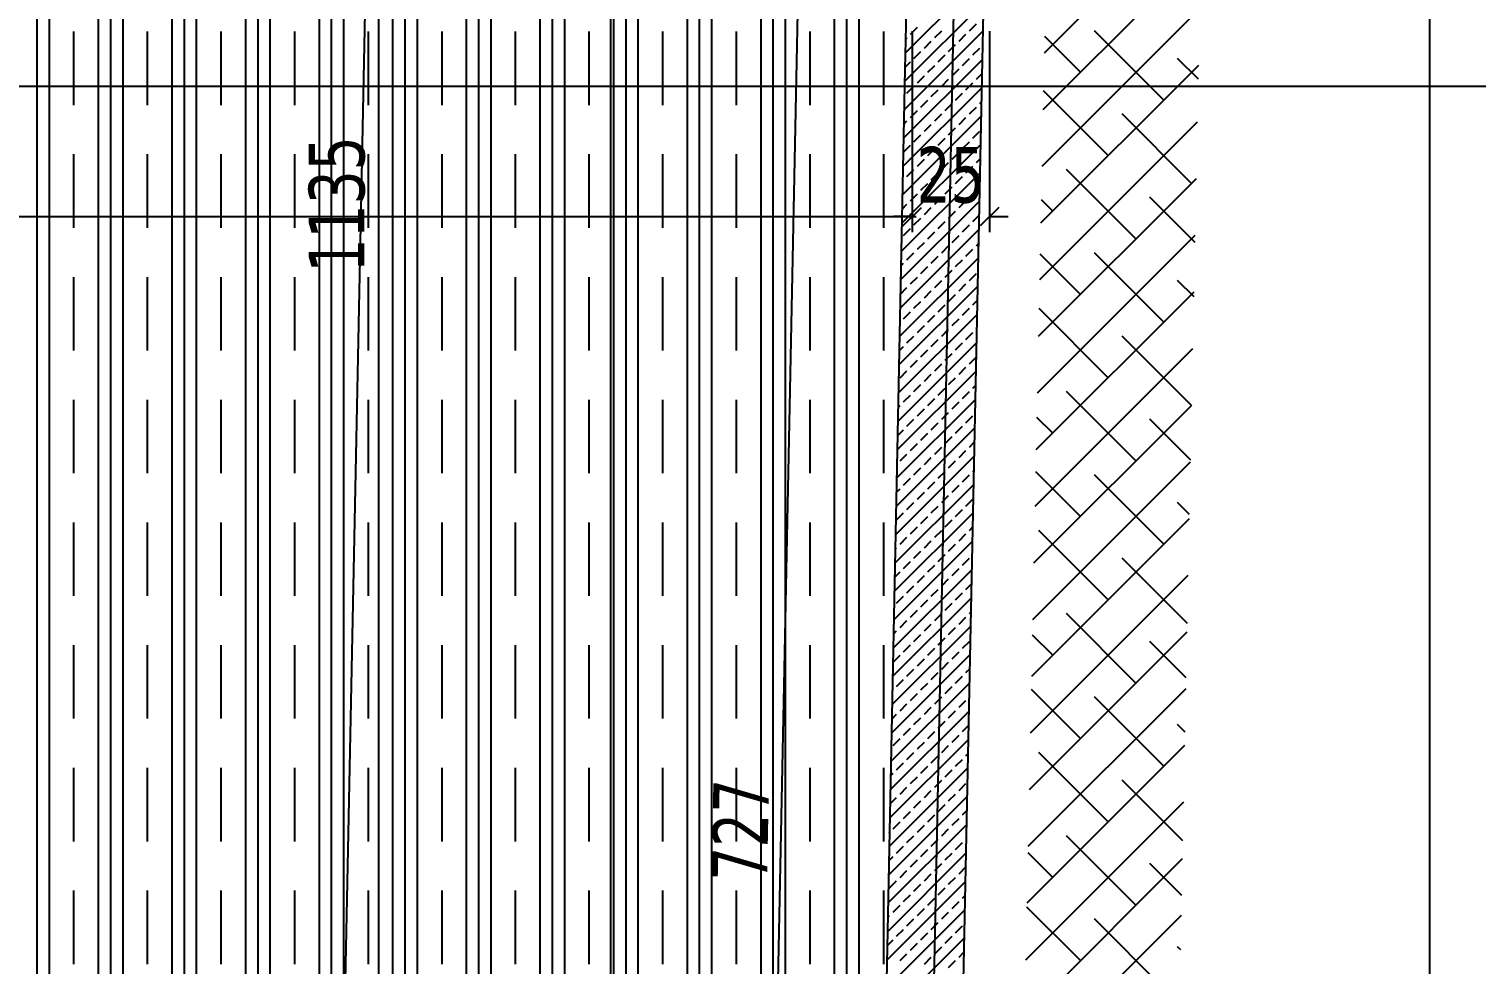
# Model space of a CAD drawing. Header units: millimetres. Extents: x 43168.9 to 43194.6, y -25545.1 to -25543.4.
# Drawn here: x 43169.8933 to 43169.9869, y -25544.0407 to -25543.9802 of the extents above; entities that cross this region are included whole.
import ezdxf

# ---------------------------------------------------------------- set-up
doc = ezdxf.new("R2010")
doc.units = ezdxf.units.MM
doc.header["$LTSCALE"] = 200
doc.linetypes.add('DASHDOT', pattern=[1, 0.5, -0.25, 0, -0.25])
doc.linetypes.add('DASHDOT2', pattern=[0.5, 0.25, -0.125, 0, -0.125])
for name, color, linetype in [('aks_sgh', 5, 'DASHDOT2'), ('kolon-b.a_sgh', 6, 'Continuous'), ('olcuic_sgh', 183, 'Continuous'), ('tarama-betonarme_sgh', 223, 'Continuous'), ('tarama-zemin_sgh', 197, 'Continuous'), ('yapi-yaklasma_sgh', 41, 'DASHDOT')]:
    doc.layers.add(name, color=color, linetype=linetype)
doc.styles.add('dim', font='VERDANA.TTF', dxfattribs={"width": 0.7})

msp = doc.modelspace()

# ---------------------------------------------------------------- linework, layer by layer
at = {"color": 0, "linetype": 'ByBlock', "lineweight": -2}
for p, q in [((43169.94981, -25543.992933), (43169.95101, -25543.991733)), ((43169.94981, -25543.992933), (43169.95101, -25543.991733)), ((43169.956011, -25543.991733), (43169.954811, -25543.992933))]:
    msp.add_line(p, q, dxfattribs=at)
at = {"layer": 'aks_sgh'}
for p, q in [((43169.930879, -25543.740919), (43169.930879, -25544.789919)), ((43169.983879, -25543.740919), (43169.983879, -25544.789919)), ((43169.953621, -25543.95248), (43169.937003, -25544.765813)), ((43169.99088, -25543.983919), (43169.014878, -25543.983919))]:
    msp.add_line(p, q, dxfattribs=at)
at = {"layer": 'kolon-b.a_sgh'}
for p, q in [((43169.95041, -25543.95948), (43169.949935, -25543.982817)), ((43169.95015, -25544.218021), (43169.955036, -25543.977919)), ((43169.949935, -25543.982817), (43169.947451, -25544.104919))]:
    msp.add_line(p, q, dxfattribs=at)
at = {"layer": 'olcuic_sgh'}
for p, q in [((43169.91588, -25543.877669), (43169.91588, -25544.105169)), ((43169.943403, -25543.959088), (43169.940433, -25544.105027)), ((43169.95041, -25543.980333), (43169.95041, -25543.993333)), ((43169.95041, -25543.980333), (43169.95041, -25543.993333)), ((43169.955411, -25543.980333), (43169.955411, -25543.993333)), ((43169.820629, -25543.992333), (43169.95066, -25543.992333)), ((43169.95041, -25543.992333), (43169.94921, -25543.992333)), ((43169.955411, -25543.992333), (43169.956611, -25543.992333))]:
    msp.add_line(p, q, dxfattribs=at)
at = {"layer": 'tarama-betonarme_sgh'}
for p, q in [((43169.949957, -25543.98176), (43169.955062, -25543.976656)), ((43169.949919, -25543.983594), (43169.955024, -25543.978489)), ((43169.949882, -25543.985427), (43169.954987, -25543.980322)), ((43169.950294, -25543.980525), (43169.950744, -25543.980076)), ((43169.951866, -25543.980749), (43169.952315, -25543.9803)), ((43169.954111, -25543.9803), (43169.95456, -25543.979851)), ((43169.949975, -25543.980844), (43169.95007, -25543.980749)), ((43169.951193, -25543.981423), (43169.951642, -25543.980974)), ((43169.952764, -25543.981647), (43169.953213, -25543.981198)), ((43169.953438, -25543.980974), (43169.953887, -25543.980525)), ((43169.949845, -25543.98726), (43169.95495, -25543.982156)), ((43169.950519, -25543.982096), (43169.950968, -25543.981647)), ((43169.952091, -25543.982321), (43169.95254, -25543.981872)), ((43169.953662, -25543.982545), (43169.954111, -25543.982096)), ((43169.954336, -25543.981872), (43169.954785, -25543.981423)), ((43169.949938, -25543.982677), (43169.950294, -25543.982321)), ((43169.951417, -25543.982994), (43169.951866, -25543.982545)), ((43169.952989, -25543.983219), (43169.953438, -25543.98277)), ((43169.95456, -25543.983443), (43169.954931, -25543.983072)), ((43169.949807, -25543.989094), (43169.954912, -25543.983989)), ((43169.95007, -25543.984341), (43169.950519, -25543.983892)), ((43169.950744, -25543.983668), (43169.951193, -25543.983219)), ((43169.952315, -25543.983892), (43169.952764, -25543.983443)), ((43169.953887, -25543.984117), (43169.954336, -25543.983668)), ((43169.950968, -25543.985239), (43169.951417, -25543.98479)), ((43169.951642, -25543.984566), (43169.952091, -25543.984117)), ((43169.95254, -25543.985464), (43169.952989, -25543.985015)), ((43169.953213, -25543.98479), (43169.953662, -25543.984341)), ((43169.954785, -25543.985015), (43169.954894, -25543.984906)), ((43169.94977, -25543.990927), (43169.954875, -25543.985822)), ((43169.950294, -25543.985913), (43169.950744, -25543.985464)), ((43169.951866, -25543.986137), (43169.952315, -25543.985688)), ((43169.953438, -25543.986362), (43169.953887, -25543.985913)), ((43169.954111, -25543.985688), (43169.95456, -25543.985239)), ((43169.949863, -25543.986344), (43169.95007, -25543.986137)), ((43169.951193, -25543.986811), (43169.951642, -25543.986362)), ((43169.952764, -25543.987035), (43169.953213, -25543.986586)), ((43169.954336, -25543.98726), (43169.954785, -25543.986811)), ((43169.949733, -25543.992761), (43169.954838, -25543.987656)), ((43169.949845, -25543.988158), (43169.950294, -25543.987709)), ((43169.950519, -25543.987484), (43169.950968, -25543.987035)), ((43169.952091, -25543.987709), (43169.95254, -25543.98726)), ((43169.953662, -25543.987933), (43169.954111, -25543.987484)), ((43169.950744, -25543.989056), (43169.951193, -25543.988607)), ((43169.951417, -25543.988382), (43169.951866, -25543.987933)), ((43169.952989, -25543.988607), (43169.953438, -25543.988158)), ((43169.95456, -25543.988831), (43169.954819, -25543.988572)), ((43169.949696, -25543.994594), (43169.9548, -25543.989489)), ((43169.95007, -25543.989729), (43169.950519, -25543.98928)), ((43169.951642, -25543.989954), (43169.952091, -25543.989505)), ((43169.952315, -25543.98928), (43169.952764, -25543.988831)), ((43169.953887, -25543.989505), (43169.954336, -25543.989056)), ((43169.949789, -25543.990011), (43169.949845, -25543.989954)), ((43169.950968, -25543.990627), (43169.951417, -25543.990178)), ((43169.95254, -25543.990852), (43169.952989, -25543.990403)), ((43169.953213, -25543.990178), (43169.953662, -25543.989729)), ((43169.954111, -25543.991076), (43169.95456, -25543.990627)), ((43169.949658, -25543.996427), (43169.954763, -25543.991322)), ((43169.949751, -25543.991844), (43169.95007, -25543.991525)), ((43169.950294, -25543.991301), (43169.950744, -25543.990852)), ((43169.951866, -25543.991525), (43169.952315, -25543.991076)), ((43169.953438, -25543.99175), (43169.953887, -25543.991301)), ((43169.950519, -25543.992872), (43169.950968, -25543.992423)), ((43169.951193, -25543.992199), (43169.951642, -25543.99175)), ((43169.952764, -25543.992423), (43169.953213, -25543.991974)), ((43169.954336, -25543.992648), (43169.954744, -25543.992239)), ((43169.949621, -25543.998261), (43169.954726, -25543.993156)), ((43169.949845, -25543.993546), (43169.950294, -25543.993097)), ((43169.951417, -25543.99377), (43169.951866, -25543.993321)), ((43169.952091, -25543.993097), (43169.95254, -25543.992648)), ((43169.953662, -25543.993321), (43169.954111, -25543.992872)), ((43169.950744, -25543.994444), (43169.951193, -25543.993995)), ((43169.952315, -25543.994668), (43169.952764, -25543.994219)), ((43169.952989, -25543.993995), (43169.953438, -25543.993546)), ((43169.95456, -25543.994219), (43169.954707, -25543.994072)), ((43169.949584, -25544.000094), (43169.954689, -25543.994989)), ((43169.95007, -25543.995117), (43169.950519, -25543.994668)), ((43169.951642, -25543.995342), (43169.952091, -25543.994893)), ((43169.953213, -25543.995566), (43169.953662, -25543.995117)), ((43169.953887, -25543.994893), (43169.954336, -25543.994444)), ((43169.949677, -25543.995511), (43169.949845, -25543.995342)), ((43169.950294, -25543.996689), (43169.950744, -25543.99624)), ((43169.950968, -25543.996016), (43169.951417, -25543.995566)), ((43169.95254, -25543.99624), (43169.952989, -25543.995791)), ((43169.954111, -25543.996465), (43169.95456, -25543.996016)), ((43169.949546, -25544.001927), (43169.954651, -25543.996822)), ((43169.94964, -25543.997344), (43169.95007, -25543.996914)), ((43169.951193, -25543.997587), (43169.951642, -25543.997138)), ((43169.951866, -25543.996914), (43169.952315, -25543.996465)), ((43169.953438, -25543.997138), (43169.953887, -25543.996689)), ((43169.950519, -25543.998261), (43169.950968, -25543.997812)), ((43169.952091, -25543.998485), (43169.95254, -25543.998036)), ((43169.952764, -25543.997812), (43169.953213, -25543.997363)), ((43169.954336, -25543.998036), (43169.954633, -25543.997739)), ((43169.949509, -25544.003761), (43169.954614, -25543.998656)), ((43169.949845, -25543.998934), (43169.950294, -25543.998485)), ((43169.951417, -25543.999159), (43169.951866, -25543.99871)), ((43169.952989, -25543.999383), (43169.953438, -25543.998934)), ((43169.953662, -25543.99871), (43169.954111, -25543.998261)), ((43169.949602, -25543.999177), (43169.949621, -25543.999159)), ((43169.950744, -25543.999832), (43169.951193, -25543.999383)), ((43169.952315, -25544.000057), (43169.952764, -25543.999608)), ((43169.953887, -25544.000281), (43169.954336, -25543.999832)), ((43169.95456, -25543.999608), (43169.954595, -25543.999572)), ((43169.949472, -25544.005594), (43169.954577, -25544.000489)), ((43169.949565, -25544.001011), (43169.949845, -25544.00073)), ((43169.95007, -25544.000506), (43169.950519, -25544.000057)), ((43169.950968, -25544.001404), (43169.951417, -25544.000955)), ((43169.951642, -25544.00073), (43169.952091, -25544.000281)), ((43169.953213, -25544.000955), (43169.953662, -25544.000506)), ((43169.950294, -25544.002077), (43169.950744, -25544.001628)), ((43169.951866, -25544.002302), (43169.952315, -25544.001853)), ((43169.95254, -25544.001628), (43169.952989, -25544.001179)), ((43169.954111, -25544.001853), (43169.954558, -25544.001406)), ((43169.949434, -25544.007427), (43169.954539, -25544.002323)), ((43169.949621, -25544.002751), (43169.95007, -25544.002302)), ((43169.951193, -25544.002975), (43169.951642, -25544.002526)), ((43169.952764, -25544.0032), (43169.953213, -25544.002751)), ((43169.953438, -25544.002526), (43169.953887, -25544.002077)), ((43169.950519, -25544.003649), (43169.950968, -25544.0032)), ((43169.952091, -25544.003873), (43169.95254, -25544.003424)), ((43169.953662, -25544.004098), (43169.954111, -25544.003649)), ((43169.954336, -25544.003424), (43169.954521, -25544.003239)), ((43169.949397, -25544.009261), (43169.954502, -25544.004156)), ((43169.94949, -25544.004677), (43169.949621, -25544.004547)), ((43169.949845, -25544.004322), (43169.950294, -25544.003873)), ((43169.951417, -25544.004547), (43169.951866, -25544.004098)), ((43169.952989, -25544.004771), (43169.953438, -25544.004322)), ((43169.95007, -25544.005894), (43169.950519, -25544.005445)), ((43169.950744, -25544.00522), (43169.951193, -25544.004771)), ((43169.952315, -25544.005445), (43169.952764, -25544.004996)), ((43169.953887, -25544.005669), (43169.954336, -25544.00522)), ((43169.94936, -25544.011094), (43169.954465, -25544.005989)), ((43169.949453, -25544.006511), (43169.949845, -25544.006118)), ((43169.950968, -25544.006792), (43169.951417, -25544.006343)), ((43169.951642, -25544.006118), (43169.952091, -25544.005669)), ((43169.95254, -25544.007016), (43169.952989, -25544.006567)), ((43169.953213, -25544.006343), (43169.953662, -25544.005894)), ((43169.950294, -25544.007465), (43169.950744, -25544.007016)), ((43169.951866, -25544.00769), (43169.952315, -25544.007241)), ((43169.953438, -25544.007914), (43169.953887, -25544.007465)), ((43169.954111, -25544.007241), (43169.954446, -25544.006906)), ((43169.949322, -25544.012927), (43169.954427, -25544.007823)), ((43169.949621, -25544.008139), (43169.95007, -25544.00769)), ((43169.951193, -25544.008363), (43169.951642, -25544.007914)), ((43169.952764, -25544.008588), (43169.953213, -25544.008139)), ((43169.949845, -25544.00971), (43169.950294, -25544.009261)), ((43169.950519, -25544.009037), (43169.950968, -25544.008588)), ((43169.952091, -25544.009261), (43169.95254, -25544.008812)), ((43169.953662, -25544.009486), (43169.954111, -25544.009037)), ((43169.954336, -25544.008812), (43169.954409, -25544.008739)), ((43169.949285, -25544.014761), (43169.95439, -25544.009656)), ((43169.949378, -25544.010177), (43169.949621, -25544.009935)), ((43169.950744, -25544.010608), (43169.951193, -25544.010159)), ((43169.951417, -25544.009935), (43169.951866, -25544.009486)), ((43169.952989, -25544.010159), (43169.953438, -25544.00971)), ((43169.95007, -25544.011282), (43169.950519, -25544.010833)), ((43169.951642, -25544.011506), (43169.952091, -25544.011057)), ((43169.952315, -25544.010833), (43169.952764, -25544.010384)), ((43169.953887, -25544.011057), (43169.954336, -25544.010608)), ((43169.949248, -25544.016594), (43169.954353, -25544.011489)), ((43169.949396, -25544.011955), (43169.949845, -25544.011506)), ((43169.950968, -25544.01218), (43169.951417, -25544.011731)), ((43169.95254, -25544.012404), (43169.952989, -25544.011955)), ((43169.953213, -25544.011731), (43169.953662, -25544.011282)), ((43169.949621, -25544.013527), (43169.95007, -25544.013078)), ((43169.950294, -25544.012853), (43169.950744, -25544.012404)), ((43169.951866, -25544.013078), (43169.952315, -25544.012629)), ((43169.953438, -25544.013302), (43169.953887, -25544.012853)), ((43169.954111, -25544.012629), (43169.954334, -25544.012406)), ((43169.949211, -25544.018428), (43169.954315, -25544.013323)), ((43169.949304, -25544.013844), (43169.949396, -25544.013752)), ((43169.950519, -25544.014425), (43169.950968, -25544.013976)), ((43169.951193, -25544.013752), (43169.951642, -25544.013302)), ((43169.952764, -25544.013976), (43169.953213, -25544.013527)), ((43169.949845, -25544.015099), (43169.950294, -25544.01465)), ((43169.951417, -25544.015323), (43169.951866, -25544.014874)), ((43169.952091, -25544.01465), (43169.95254, -25544.014201)), ((43169.953662, -25544.014874), (43169.954111, -25544.014425)), ((43169.949173, -25544.020261), (43169.954278, -25544.015156)), ((43169.949266, -25544.015678), (43169.949621, -25544.015323)), ((43169.950744, -25544.015997), (43169.951193, -25544.015548)), ((43169.952315, -25544.016221), (43169.952764, -25544.015772)), ((43169.952989, -25544.015548), (43169.953438, -25544.015099)), ((43169.95007, -25544.01667), (43169.950519, -25544.016221)), ((43169.951642, -25544.016895), (43169.952091, -25544.016446)), ((43169.953213, -25544.017119), (43169.953662, -25544.01667)), ((43169.953887, -25544.016446), (43169.954259, -25544.016073)), ((43169.949136, -25544.022094), (43169.954241, -25544.016989)), ((43169.949396, -25544.017344), (43169.949845, -25544.016895)), ((43169.950294, -25544.018242), (43169.950744, -25544.017793)), ((43169.950968, -25544.017568), (43169.951417, -25544.017119)), ((43169.95254, -25544.017793), (43169.952989, -25544.017344)), ((43169.949621, -25544.018915), (43169.95007, -25544.018466)), ((43169.951193, -25544.01914), (43169.951642, -25544.018691)), ((43169.951866, -25544.018466), (43169.952315, -25544.018017)), ((43169.953438, -25544.018691), (43169.953887, -25544.018242)), ((43169.954111, -25544.018017), (43169.954222, -25544.017906)), ((43169.949099, -25544.023928), (43169.954204, -25544.018823)), ((43169.949192, -25544.019344), (43169.949396, -25544.01914)), ((43169.950519, -25544.019813), (43169.950968, -25544.019364)), ((43169.952091, -25544.020038), (43169.95254, -25544.019589)), ((43169.952764, -25544.019364), (43169.953213, -25544.018915)), ((43169.949845, -25544.020487), (43169.950294, -25544.020038)), ((43169.951417, -25544.020711), (43169.951866, -25544.020262)), ((43169.952989, -25544.020936), (43169.953438, -25544.020487)), ((43169.953662, -25544.020262), (43169.954111, -25544.019813)), ((43169.949061, -25544.025761), (43169.954166, -25544.020656)), ((43169.949172, -25544.02116), (43169.949621, -25544.020711)), ((43169.950744, -25544.021385), (43169.951193, -25544.020936)), ((43169.952315, -25544.021609), (43169.952764, -25544.02116)), ((43169.949024, -25544.027594), (43169.954129, -25544.022489)), ((43169.949396, -25544.022732), (43169.949845, -25544.022283)), ((43169.95007, -25544.022058), (43169.950519, -25544.021609)), ((43169.951642, -25544.022283), (43169.952091, -25544.021834)), ((43169.953213, -25544.022507), (43169.953662, -25544.022058)), ((43169.953887, -25544.021834), (43169.954148, -25544.021573)), ((43169.949117, -25544.023011), (43169.949172, -25544.022956)), ((43169.950294, -25544.02363), (43169.950744, -25544.023181)), ((43169.950968, -25544.022956), (43169.951417, -25544.022507)), ((43169.951866, -25544.023854), (43169.952315, -25544.023405)), ((43169.95254, -25544.023181), (43169.952989, -25544.022732)), ((43169.948987, -25544.029428), (43169.954092, -25544.024323)), ((43169.949621, -25544.024303), (43169.95007, -25544.023854)), ((43169.951193, -25544.024528), (43169.951642, -25544.024079)), ((43169.952764, -25544.024752), (43169.953213, -25544.024303)), ((43169.953438, -25544.024079), (43169.953887, -25544.02363)), ((43169.94908, -25544.024844), (43169.949396, -25544.024528)), ((43169.950519, -25544.025201), (43169.950968, -25544.024752)), ((43169.952091, -25544.025426), (43169.95254, -25544.024977)), ((43169.953662, -25544.02565), (43169.954073, -25544.025239)), ((43169.948949, -25544.031261), (43169.954054, -25544.026156)), ((43169.949172, -25544.026548), (43169.949621, -25544.026099)), ((43169.949845, -25544.025875), (43169.950294, -25544.025426)), ((43169.951417, -25544.026099), (43169.951866, -25544.02565)), ((43169.952989, -25544.026324), (43169.953438, -25544.025875)), ((43169.95007, -25544.027446), (43169.950519, -25544.026997)), ((43169.950744, -25544.026773), (43169.951193, -25544.026324)), ((43169.952315, -25544.026997), (43169.952764, -25544.026548)), ((43169.953887, -25544.027222), (43169.954036, -25544.027073)), ((43169.948912, -25544.033094), (43169.954017, -25544.02799)), ((43169.949396, -25544.02812), (43169.949845, -25544.027671)), ((43169.950968, -25544.028344), (43169.951417, -25544.027895)), ((43169.951642, -25544.027671), (43169.952091, -25544.027222)), ((43169.953213, -25544.027895), (43169.953662, -25544.027446)), ((43169.949005, -25544.028511), (43169.949172, -25544.028344)), ((43169.950294, -25544.029018), (43169.950744, -25544.028569)), ((43169.951866, -25544.029242), (43169.952315, -25544.028793)), ((43169.95254, -25544.028569), (43169.952989, -25544.02812)), ((43169.953438, -25544.029467), (43169.953887, -25544.029018)), ((43169.948875, -25544.034928), (43169.95398, -25544.029823)), ((43169.948968, -25544.030344), (43169.949396, -25544.029916)), ((43169.949621, -25544.029691), (43169.95007, -25544.029242)), ((43169.951193, -25544.029916), (43169.951642, -25544.029467)), ((43169.952764, -25544.03014), (43169.953213, -25544.029691)), ((43169.949845, -25544.031263), (43169.950294, -25544.030814)), ((43169.950519, -25544.030589), (43169.950968, -25544.03014)), ((43169.952091, -25544.030814), (43169.95254, -25544.030365)), ((43169.953662, -25544.031039), (43169.953961, -25544.03074)), ((43169.948837, -25544.036761), (43169.953942, -25544.031656)), ((43169.949172, -25544.031937), (43169.949621, -25544.031488)), ((43169.950744, -25544.032161), (43169.951193, -25544.031712)), ((43169.951417, -25544.031488), (43169.951866, -25544.031039)), ((43169.952989, -25544.031712), (43169.953438, -25544.031263)), ((43169.948931, -25544.032178), (43169.948947, -25544.032161)), ((43169.95007, -25544.032835), (43169.950519, -25544.032386)), ((43169.951642, -25544.033059), (43169.952091, -25544.03261)), ((43169.952315, -25544.032386), (43169.952764, -25544.031937)), ((43169.953887, -25544.03261), (43169.953924, -25544.032573)), ((43169.9488, -25544.038595), (43169.953905, -25544.03349)), ((43169.949396, -25544.033508), (43169.949845, -25544.033059)), ((43169.950968, -25544.033733), (43169.951417, -25544.033284)), ((43169.95254, -25544.033957), (43169.952989, -25544.033508)), ((43169.953213, -25544.033284), (43169.953662, -25544.032835)), ((43169.948893, -25544.034011), (43169.949172, -25544.033733)), ((43169.949621, -25544.03508), (43169.95007, -25544.034631)), ((43169.950294, -25544.034406), (43169.950744, -25544.033957)), ((43169.951866, -25544.034631), (43169.952315, -25544.034182)), ((43169.953438, -25544.034855), (43169.953886, -25544.034406)), ((43169.948763, -25544.040428), (43169.953868, -25544.035323)), ((43169.948947, -25544.035753), (43169.949396, -25544.035304)), ((43169.950519, -25544.035978), (43169.950968, -25544.035529)), ((43169.951193, -25544.035304), (43169.951642, -25544.034855)), ((43169.952764, -25544.035529), (43169.953213, -25544.03508)), ((43169.949845, -25544.036651), (43169.950294, -25544.036202)), ((43169.951417, -25544.036876), (43169.951866, -25544.036427)), ((43169.952091, -25544.036202), (43169.95254, -25544.035753)), ((43169.953662, -25544.036427), (43169.953849, -25544.03624)), ((43169.948726, -25544.042261), (43169.95383, -25544.037156)), ((43169.949172, -25544.037325), (43169.949621, -25544.036876)), ((43169.950744, -25544.037549), (43169.951193, -25544.0371)), ((43169.952315, -25544.037774), (43169.952764, -25544.037325)), ((43169.952989, -25544.0371), (43169.953438, -25544.036651)), ((43169.948819, -25544.037678), (43169.948947, -25544.037549)), ((43169.95007, -25544.038223), (43169.950519, -25544.037774)), ((43169.951642, -25544.038447), (43169.952091, -25544.037998)), ((43169.953213, -25544.038672), (43169.953662, -25544.038223)), ((43169.948688, -25544.044095), (43169.953793, -25544.03899)), ((43169.948782, -25544.039511), (43169.949172, -25544.039121)), ((43169.949396, -25544.038896), (43169.949845, -25544.038447)), ((43169.950968, -25544.039121), (43169.951417, -25544.038672)), ((43169.95254, -25544.039345), (43169.952989, -25544.038896)), ((43169.949621, -25544.040468), (43169.95007, -25544.040019)), ((43169.950294, -25544.039794), (43169.950744, -25544.039345)), ((43169.951193, -25544.040692), (43169.951642, -25544.040243)), ((43169.951866, -25544.040019), (43169.952315, -25544.03957)), ((43169.953438, -25544.040243), (43169.953775, -25544.039906)), ((43169.952764, -25544.040917), (43169.953213, -25544.040468))]:
    msp.add_line(p, q, dxfattribs=at)
at = {"layer": 'tarama-zemin_sgh'}
for p, q in [((43169.893794, -25544.104919), (43169.893794, -25543.877919)), ((43169.894587, -25544.104919), (43169.894587, -25543.877919)), ((43169.897762, -25544.104919), (43169.897762, -25543.877919)), ((43169.898556, -25544.104919), (43169.898556, -25543.877919)), ((43169.89935, -25544.104919), (43169.89935, -25543.877919)), ((43169.902525, -25544.104919), (43169.902525, -25543.877919)), ((43169.903319, -25544.104919), (43169.903319, -25543.877919)), ((43169.904112, -25544.104919), (43169.904112, -25543.877919)), ((43169.907287, -25544.104919), (43169.907287, -25543.877919)), ((43169.908081, -25544.104919), (43169.908081, -25543.877919)), ((43169.908875, -25544.104919), (43169.908875, -25543.877919)), ((43169.91205, -25544.104919), (43169.91205, -25543.877919)), ((43169.912844, -25544.104919), (43169.912844, -25543.877919)), ((43169.913637, -25544.104919), (43169.913637, -25543.877919)), ((43169.916812, -25544.104919), (43169.916812, -25543.877919)), ((43169.917606, -25544.104919), (43169.917606, -25543.877919)), ((43169.9184, -25544.104919), (43169.9184, -25543.877919)), ((43169.921575, -25544.104919), (43169.921575, -25543.877919)), ((43169.922369, -25544.104919), (43169.922369, -25543.877919)), ((43169.923162, -25544.104919), (43169.923162, -25543.877919)), ((43169.926337, -25544.104919), (43169.926337, -25543.877919)), ((43169.927131, -25544.104919), (43169.927131, -25543.877919)), ((43169.927925, -25544.104919), (43169.927925, -25543.95948)), ((43169.9311, -25544.104919), (43169.9311, -25543.95948)), ((43169.931894, -25544.104919), (43169.931894, -25543.95948)), ((43169.932687, -25544.104919), (43169.932687, -25543.95948)), ((43169.935862, -25544.104919), (43169.935862, -25543.95948)), ((43169.936656, -25544.104919), (43169.936656, -25543.95948)), ((43169.93745, -25544.104919), (43169.93745, -25543.95948)), ((43169.940625, -25544.104919), (43169.940625, -25543.95948)), ((43169.941419, -25544.104919), (43169.941419, -25543.95948)), ((43169.942212, -25544.104919), (43169.942212, -25543.95948)), ((43169.945387, -25544.104919), (43169.945387, -25543.95948)), ((43169.946181, -25544.104919), (43169.946181, -25543.95948)), ((43169.946975, -25544.104919), (43169.946975, -25543.95948)), ((43169.958959, -25543.981738), (43169.977217, -25543.96348)), ((43169.958884, -25543.985405), (43169.969094, -25543.975195)), ((43169.95881, -25543.989072), (43169.96902, -25543.978862)), ((43169.966683, -25543.98479), (43169.962193, -25543.9803)), ((43169.896175, -25543.985125), (43169.896175, -25543.980363)), ((43169.900937, -25543.985125), (43169.900937, -25543.980363)), ((43169.9057, -25543.985125), (43169.9057, -25543.980363)), ((43169.910462, -25543.985125), (43169.910462, -25543.980363)), ((43169.915225, -25543.985125), (43169.915225, -25543.980363)), ((43169.919987, -25543.985125), (43169.919987, -25543.980363)), ((43169.92475, -25543.985125), (43169.92475, -25543.980363)), ((43169.929512, -25543.985125), (43169.929512, -25543.980363)), ((43169.934275, -25543.985125), (43169.934275, -25543.980363)), ((43169.939037, -25543.985125), (43169.939037, -25543.980363)), ((43169.9438, -25543.985125), (43169.9438, -25543.980363)), ((43169.948562, -25543.985125), (43169.948562, -25543.980363)), ((43169.961295, -25543.982994), (43169.958981, -25543.980679)), ((43169.968926, -25543.983441), (43169.967581, -25543.982096)), ((43169.958735, -25543.992739), (43169.968945, -25543.982529)), ((43169.963091, -25543.988382), (43169.958909, -25543.9842)), ((43169.96848, -25543.990178), (43169.963989, -25543.985688)), ((43169.958661, -25543.996405), (43169.96887, -25543.986195)), ((43169.896175, -25543.993063), (43169.896175, -25543.9883)), ((43169.900937, -25543.993063), (43169.900937, -25543.9883)), ((43169.9057, -25543.993063), (43169.9057, -25543.9883)), ((43169.910462, -25543.993063), (43169.910462, -25543.9883)), ((43169.915225, -25543.993063), (43169.915225, -25543.9883)), ((43169.919987, -25543.993063), (43169.919987, -25543.9883)), ((43169.92475, -25543.993063), (43169.92475, -25543.9883)), ((43169.929512, -25543.993063), (43169.929512, -25543.9883)), ((43169.934275, -25543.993063), (43169.934275, -25543.9883)), ((43169.939037, -25543.993063), (43169.939037, -25543.9883)), ((43169.9438, -25543.993063), (43169.9438, -25543.9883)), ((43169.948562, -25543.993063), (43169.948562, -25543.9883)), ((43169.964887, -25543.99377), (43169.960397, -25543.98928)), ((43169.958586, -25544.000072), (43169.968796, -25543.989862)), ((43169.959499, -25543.991974), (43169.958766, -25543.991241)), ((43169.968711, -25543.994002), (43169.965785, -25543.991076)), ((43169.958511, -25544.003739), (43169.968721, -25543.993529)), ((43169.961295, -25543.997363), (43169.958694, -25543.994761)), ((43169.966683, -25543.999159), (43169.962193, -25543.994668)), ((43169.896175, -25544.001), (43169.896175, -25543.996238)), ((43169.900937, -25544.001), (43169.900937, -25543.996238)), ((43169.9057, -25544.001), (43169.9057, -25543.996238)), ((43169.910462, -25544.001), (43169.910462, -25543.996238)), ((43169.915225, -25544.001), (43169.915225, -25543.996238)), ((43169.919987, -25544.001), (43169.919987, -25543.996238)), ((43169.92475, -25544.001), (43169.92475, -25543.996238)), ((43169.929512, -25544.001), (43169.929512, -25543.996238)), ((43169.934275, -25544.001), (43169.934275, -25543.996238)), ((43169.939037, -25544.001), (43169.939037, -25543.996238)), ((43169.9438, -25544.001), (43169.9438, -25543.996238)), ((43169.948562, -25544.001), (43169.948562, -25543.996238)), ((43169.958437, -25544.007405), (43169.968647, -25543.997196)), ((43169.96864, -25543.997523), (43169.967581, -25543.996465)), ((43169.963091, -25544.002751), (43169.958622, -25543.998282)), ((43169.958362, -25544.011072), (43169.968572, -25544.000862)), ((43169.96848, -25544.004547), (43169.963989, -25544.000057)), ((43169.964887, -25544.008139), (43169.960397, -25544.003649)), ((43169.896175, -25544.008938), (43169.896175, -25544.004175)), ((43169.900937, -25544.008938), (43169.900937, -25544.004175)), ((43169.9057, -25544.008938), (43169.9057, -25544.004175)), ((43169.910462, -25544.008938), (43169.910462, -25544.004175)), ((43169.915225, -25544.008938), (43169.915225, -25544.004175)), ((43169.919987, -25544.008938), (43169.919987, -25544.004175)), ((43169.92475, -25544.008938), (43169.92475, -25544.004175)), ((43169.929512, -25544.008938), (43169.929512, -25544.004175)), ((43169.934275, -25544.008938), (43169.934275, -25544.004175)), ((43169.939037, -25544.008938), (43169.939037, -25544.004175)), ((43169.9438, -25544.008938), (43169.9438, -25544.004175)), ((43169.948562, -25544.008938), (43169.948562, -25544.004175)), ((43169.958287, -25544.014739), (43169.968497, -25544.004529)), ((43169.959499, -25544.006343), (43169.958479, -25544.005323)), ((43169.968425, -25544.008084), (43169.965785, -25544.005445)), ((43169.958213, -25544.018406), (43169.968423, -25544.008196)), ((43169.961295, -25544.011731), (43169.958407, -25544.008843)), ((43169.966683, -25544.013527), (43169.962193, -25544.009037)), ((43169.968353, -25544.011605), (43169.967581, -25544.010833)), ((43169.896175, -25544.016875), (43169.896175, -25544.012113)), ((43169.900937, -25544.016875), (43169.900937, -25544.012113)), ((43169.9057, -25544.016875), (43169.9057, -25544.012113)), ((43169.910462, -25544.016875), (43169.910462, -25544.012113)), ((43169.915225, -25544.016875), (43169.915225, -25544.012113)), ((43169.919987, -25544.016875), (43169.919987, -25544.012113)), ((43169.92475, -25544.016875), (43169.92475, -25544.012113)), ((43169.929512, -25544.016875), (43169.929512, -25544.012113)), ((43169.934275, -25544.016875), (43169.934275, -25544.012113)), ((43169.939037, -25544.016875), (43169.939037, -25544.012113)), ((43169.9438, -25544.016875), (43169.9438, -25544.012113)), ((43169.948562, -25544.016875), (43169.948562, -25544.012113)), ((43169.958138, -25544.022072), (43169.968348, -25544.011862)), ((43169.963091, -25544.017119), (43169.958601, -25544.012629)), ((43169.96821, -25544.018646), (43169.963989, -25544.014425)), ((43169.958064, -25544.025739), (43169.968273, -25544.015529)), ((43169.964887, -25544.022507), (43169.960397, -25544.018017)), ((43169.957989, -25544.029406), (43169.968199, -25544.019196)), ((43169.959499, -25544.020711), (43169.958193, -25544.019404)), ((43169.896175, -25544.024813), (43169.896175, -25544.02005)), ((43169.900937, -25544.024813), (43169.900937, -25544.02005)), ((43169.9057, -25544.024813), (43169.9057, -25544.02005)), ((43169.910462, -25544.024813), (43169.910462, -25544.02005)), ((43169.915225, -25544.024813), (43169.915225, -25544.02005)), ((43169.919987, -25544.024813), (43169.919987, -25544.02005)), ((43169.92475, -25544.024813), (43169.92475, -25544.02005)), ((43169.929512, -25544.024813), (43169.929512, -25544.02005)), ((43169.934275, -25544.024813), (43169.934275, -25544.02005)), ((43169.939037, -25544.024813), (43169.939037, -25544.02005)), ((43169.9438, -25544.024813), (43169.9438, -25544.02005)), ((43169.948562, -25544.024813), (43169.948562, -25544.02005)), ((43169.968138, -25544.022166), (43169.965785, -25544.019813)), ((43169.957914, -25544.033072), (43169.968124, -25544.022863)), ((43169.961295, -25544.026099), (43169.958121, -25544.022925)), ((43169.966683, -25544.027895), (43169.962193, -25544.023405)), ((43169.968067, -25544.025687), (43169.967581, -25544.025201)), ((43169.95784, -25544.036739), (43169.96805, -25544.026529)), ((43169.963091, -25544.031488), (43169.958601, -25544.026997)), ((43169.896175, -25544.03275), (43169.896175, -25544.027988)), ((43169.900937, -25544.03275), (43169.900937, -25544.027988)), ((43169.9057, -25544.03275), (43169.9057, -25544.027988)), ((43169.910462, -25544.03275), (43169.910462, -25544.027988)), ((43169.915225, -25544.03275), (43169.915225, -25544.027988)), ((43169.919987, -25544.03275), (43169.919987, -25544.027988)), ((43169.92475, -25544.03275), (43169.92475, -25544.027988)), ((43169.929512, -25544.03275), (43169.929512, -25544.027988)), ((43169.934275, -25544.03275), (43169.934275, -25544.027988)), ((43169.939037, -25544.03275), (43169.939037, -25544.027988)), ((43169.9438, -25544.03275), (43169.9438, -25544.027988)), ((43169.948562, -25544.03275), (43169.948562, -25544.027988)), ((43169.967923, -25544.032728), (43169.963989, -25544.028793)), ((43169.957765, -25544.040406), (43169.967975, -25544.030196)), ((43169.964887, -25544.036876), (43169.960397, -25544.032386)), ((43169.959499, -25544.03508), (43169.957906, -25544.033486)), ((43169.957691, -25544.044073), (43169.9679, -25544.033863)), ((43169.967852, -25544.036248), (43169.965785, -25544.034182)), ((43169.896175, -25544.040688), (43169.896175, -25544.035925)), ((43169.900937, -25544.040688), (43169.900937, -25544.035925)), ((43169.9057, -25544.040688), (43169.9057, -25544.035925)), ((43169.910462, -25544.040688), (43169.910462, -25544.035925)), ((43169.915225, -25544.040688), (43169.915225, -25544.035925)), ((43169.919987, -25544.040688), (43169.919987, -25544.035925)), ((43169.92475, -25544.040688), (43169.92475, -25544.035925)), ((43169.929512, -25544.040688), (43169.929512, -25544.035925)), ((43169.934275, -25544.040688), (43169.934275, -25544.035925)), ((43169.939037, -25544.040688), (43169.939037, -25544.035925)), ((43169.9438, -25544.040688), (43169.9438, -25544.035925)), ((43169.948562, -25544.040688), (43169.948562, -25544.035925)), ((43169.961295, -25544.040468), (43169.957834, -25544.037007)), ((43169.957616, -25544.047739), (43169.967826, -25544.037529)), ((43169.966683, -25544.042264), (43169.962193, -25544.037774)), ((43169.96778, -25544.039768), (43169.967581, -25544.03957))]:
    msp.add_line(p, q, dxfattribs=at)
at = {"layer": 'yapi-yaklasma_sgh'}
msp.add_line((43169.917772, -25543.843067), (43169.91256, -25544.098423), dxfattribs=at)

# ---------------------------------------------------------------- texts
at = {"layer": 'olcuic_sgh', "color": 2, "style": 'dim', "width": 0.7}
for s, rotation, p in [('1135', 90, (43169.914967, -25543.995939)), ('727', 88.83427, (43169.941013, -25544.035366))]:
    msp.add_text(s, height=0.0036, rotation=rotation, dxfattribs=at).set_placement(p)
msp.add_text('25', height=0.0036, dxfattribs=at).set_placement((43169.950693, -25543.99142))

doc.saveas('drawing.dxf')
